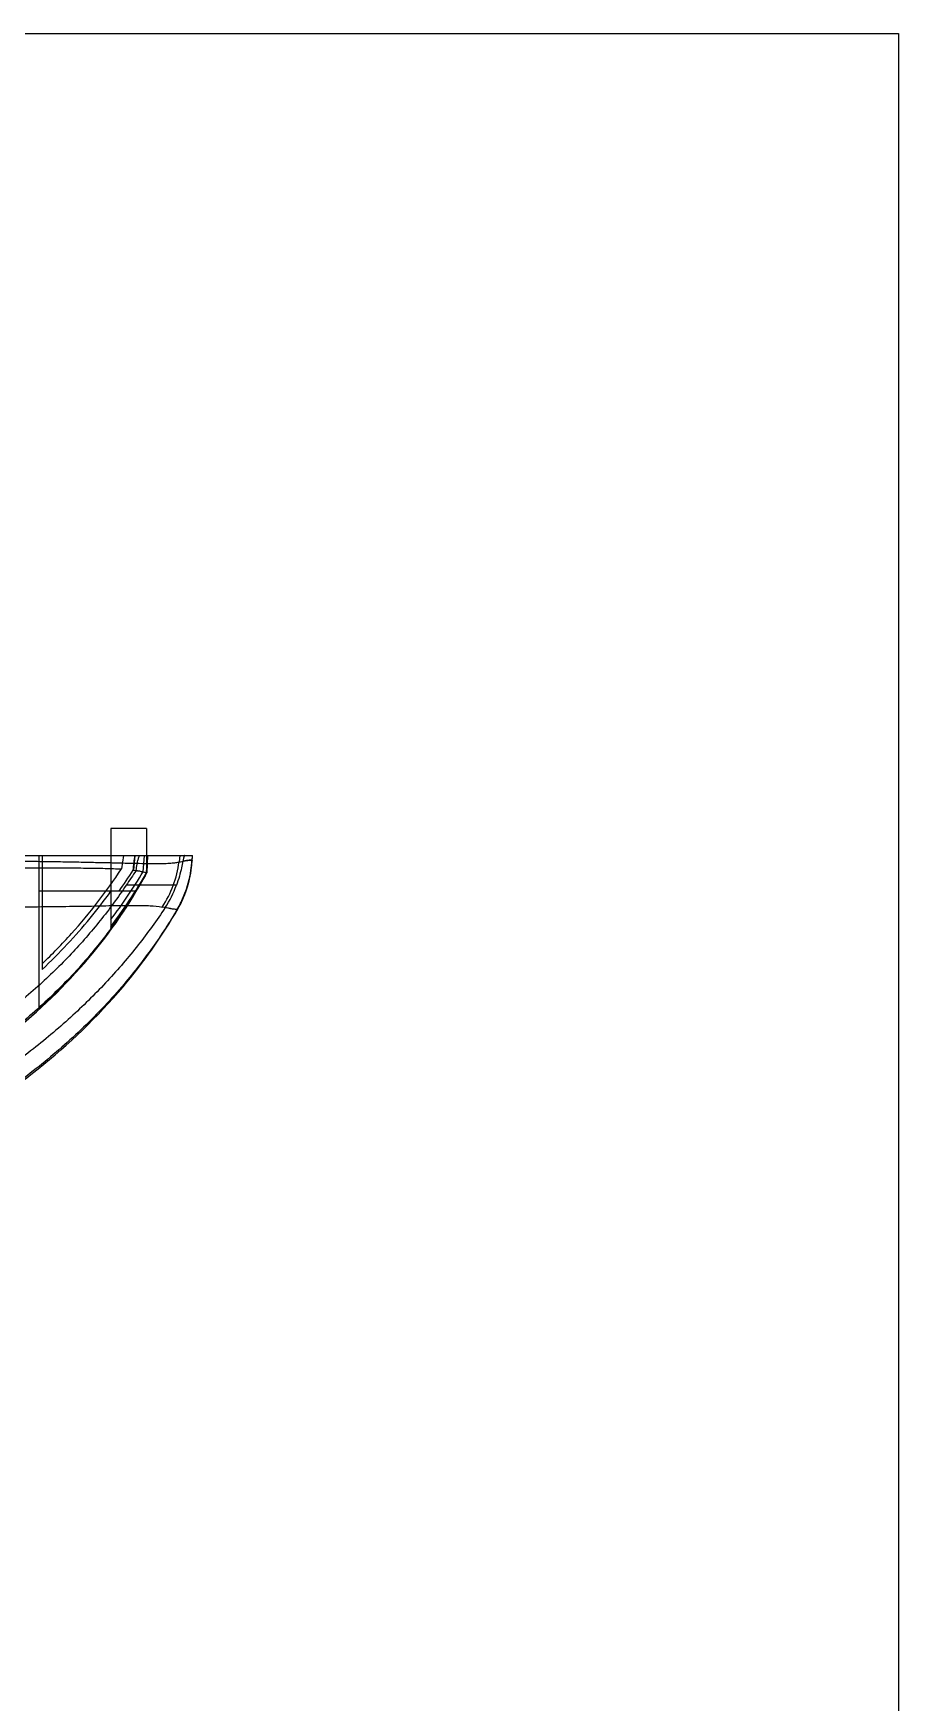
# Model space of a CAD drawing. Header units: inches. Extents: x 67 to 1213, y 469 to 1118.
# Drawn here: x 426.8 to 455.8, y 959.5 to 1015.5 of the extents above; entities that cross this region are included whole.
import ezdxf

# ---------------------------------------------------------------- set-up
doc = ezdxf.new("R2010")
doc.units = ezdxf.units.IN
doc.header["$MEASUREMENT"] = 0

msp = doc.modelspace()

# ---------------------------------------------------------------- linework, layer by layer
at = {"color": 7, "linetype": 'Continuous'}
for p, q in [((429.40635, 988.84955), (429.40635, 985.48673)), ((430.60635, 988.84955), (429.40635, 988.84955)), ((430.60635, 988.84955), (430.60635, 987.37271)), ((377.66656, 987.94955), (432.14615, 987.94955)), ((427.00635, 982.80657), (427.00635, 987.94955)), ((427.10635, 987.94955), (427.10635, 984.12919)), ((429.83861, 987.94955), (429.76427, 987.49552)), ((430.21926, 987.94756), (430.16538, 987.45888)), ((430.49436, 987.40189), (430.53407, 987.94955)), ((430.60622, 987.35394), (430.63744, 987.94955)), ((430.61253, 987.35523), (430.64249, 987.93599)), ((430.64288, 987.94955), (430.61271, 987.36771)), ((431.72177, 987.94955), (431.69729, 987.73116)), ((432.12923, 987.7537), (432.0857, 987.35899)), ((432.1395, 987.94955), (432.12832, 987.73624)), ((432.13756, 987.77885), (432.14634, 987.94955)), ((430.15792, 987.45969), (430.16544, 987.45897)), ((430.60674, 987.36249), (430.43798, 987.06288)), ((432.0857, 987.35897), (432.00397, 986.99384)), ((430.26189, 986.74949), (427.00635, 986.74949)), ((431.61007, 986.94955), (429.92397, 986.94955)), ((430.3716, 986.94829), (430.28985, 986.81222)), ((431.64626, 986.15779), (431.57847, 986.04442)), ((431.64892, 986.16124), (431.64934, 986.16148)), ((431.64931, 986.16143), (431.64892, 986.16124)), ((431.59035, 986.06412), (431.56814, 986.02734))]:
    msp.add_line(p, q, dxfattribs=at)
msp.add_lwpolyline([(317.93187, 1015.51046), (455.83183, 1015.51046), (455.83183, 808.91913), (317.93187, 808.91913)], close=True)
for points in [[(431.64299, 986.15163), (431.79662, 986.43764), (431.95208, 986.81742), (432.07397, 987.2689), (432.13747, 987.77722)], [(430.33149, 986.88154), (430.47455, 987.12343), (430.61295, 987.36621)], [(432.004, 986.99397), (431.89315, 986.66347), (431.76594, 986.37736), (431.64578, 986.157)]]:
    msp.add_lwpolyline(points, dxfattribs=at)
for centre, radius, start, end in [((301.5144, 1003.84086), 129.68235, 352.7432061, 352.9603882), ((428.63416, 987.93869), 3.49997, 329.483968, 356.999189), ((416.29552, 995.20094), 16.3175, 323.463747, 331.287366), ((415.78849, 996.20413), 17.13889, 322.61348, 329.097272), ((416.08207, 995.57216), 16.68695, 322.985767, 330.549563), ((416.05256, 995.68895), 16.76234, 322.81188, 330.255694), ((415.34362, 996.82083), 17.52411, 324.92046, 327.711783), ((580.14822, 886.02312), 180.97917, 145.9161465, 146.1052758), ((416.484, 995.01288), 16.06343, 329.041158, 331.542224), ((428.20863, 988.17347), 3.51658, 326.251636, 352.772875), ((428.63311, 987.91938), 3.5, 330.099347, 357.000189), ((428.32773, 988.12938), 3.48794, 326.397666, 340.229129)]:
    msp.add_arc(centre, radius, start, end, dxfattribs=at)
for points, knots in [([(404.90657, 987.79504), (405.0248, 987.79502), (405.25512, 987.79134), (405.59574, 987.78166), (405.92958, 987.77672), (406.37421, 987.77259), (406.93063, 987.76993), (407.59732, 987.77143), (408.26233, 987.77711), (409.14508, 987.78865), (410.24133, 987.80496), (411.54468, 987.82049), (413.23713, 987.82594), (415.28335, 987.81444), (417.64551, 987.79928), (419.8718, 987.78824), (421.94475, 987.77836), (423.84605, 987.76917), (425.31505, 987.76329), (426.39071, 987.75813), (427.11637, 987.75215), (427.78403, 987.74168), (428.39264, 987.72929), (428.94285, 987.71783), (429.43614, 987.70705), (429.8748, 987.69655), (430.26169, 987.6874), (430.60025, 987.68071), (430.89415, 987.67783), (431.14693, 987.6801), (431.36175, 987.68843), (431.54141, 987.70369), (431.64921, 987.7206), (431.69729, 987.73117)], [0, 0, 0, 0, 0.0132378, 0.02578725, 0.03815164, 0.05061806, 0.07556977, 0.10044951, 0.1252606, 0.15002767, 0.19929152, 0.24801135, 0.29596132, 0.38877799, 0.47710909, 0.56043739, 0.63803788, 0.70920074, 0.77331157, 0.80250994, 0.82963342, 0.85455929, 0.87727084, 0.89778795, 0.91617448, 0.93251279, 0.94691465, 0.95950408, 0.97042512, 0.97982053, 0.98780406, 0.99448845, 1, 1, 1, 1]), ([(430.25795, 987.44487), (430.2691, 987.51408), (430.29072, 987.63473), (430.32146, 987.80123), (430.35003, 987.88452), (430.36547, 987.94955), (430.37886, 987.94955)], [0, 0, 0, 0, 0.40307899, 0.71991673, 0.92304025, 1, 1, 1, 1]), ([(431.8282, 987.75651), (431.81277, 987.6827), (431.77751, 987.51478), (431.70861, 987.24443), (431.64637, 987.05052), (431.61007, 986.94955)], [0, 0, 0, 0, 0.27039455, 0.6152343, 1, 1, 1, 1]), ([(431.69728, 987.73108), (431.72847, 987.73735), (431.78601, 987.74867), (431.86559, 987.76338), (431.932, 987.77468), (431.98661, 987.78292), (432.03068, 987.78848), (432.06541, 987.79168), (432.09186, 987.79278), (432.11114, 987.79212), (432.12432, 987.78991), (432.1328, 987.78646), (432.13709, 987.78118), (432.13724, 987.77542), (432.13544, 987.77015), (432.13293, 987.76509), (432.13057, 987.7605), (432.12943, 987.75738), (432.12935, 987.75594)], [0, 0, 0, 0, 0.20130039, 0.37094197, 0.51197115, 0.62744091, 0.72029313, 0.79300587, 0.84797661, 0.88768428, 0.91478991, 0.93237479, 0.94440823, 0.9552982, 0.96714749, 0.97950571, 0.99093788, 1, 1, 1, 1]), ([(431.89008, 987.94955), (431.88092, 987.94955), (431.86756, 987.90904), (431.84837, 987.85337), (431.83561, 987.79194), (431.8282, 987.75651)], [0, 0, 0, 0, 0.13435841, 0.46921341, 1, 1, 1, 1]), ([(432.12936, 987.75601), (432.12951, 987.75889), (432.13275, 987.76471), (432.13629, 987.77182), (432.13735, 987.77858), (432.13558, 987.78371), (432.1303, 987.78781), (432.11595, 987.79245), (432.08428, 987.79326), (432.0273, 987.78882), (431.93903, 987.77629), (431.86937, 987.76409), (431.8282, 987.75649)], [0, 0, 0, 0, 0.02534372, 0.05618202, 0.0703936, 0.0843125, 0.10161151, 0.12694389, 0.2161626, 0.37708078, 0.63138058, 1, 1, 1, 1]), ([(430.60665, 987.36211), (430.33821, 986.8718), (429.75074, 985.92089), (428.69783, 984.54702), (427.4713, 983.24519), (426.07799, 982.02675), (424.57588, 980.92926), (422.46984, 979.61876), (420.25105, 978.51384), (417.96387, 977.60165), (416.21964, 977.01785), (414.43993, 976.53356), (412.62164, 976.1453), (410.76126, 975.84945), (408.85479, 975.64275), (406.89802, 975.52188), (405.57585, 975.49663), (404.90631, 975.49663)], [0, 0, 0, 0, 0.05661898, 0.11311004, 0.17515186, 0.23759073, 0.30045198, 0.36349457, 0.48884472, 0.55099361, 0.61299145, 0.67516345, 0.7378422, 0.80135063, 0.86601199, 0.93213357, 1, 1, 1, 1]), ([(404.90635, 975.44955), (407.72239, 975.44955), (411.61691, 975.78682), (416.35584, 976.9518), (419.74268, 978.20251), (423.03314, 979.84081), (426.1111, 981.891), (428.69462, 984.35237), (430.05242, 986.31763), (430.60622, 987.35394)], [0, 0, 0, 0, 0.25256012, 0.37884019, 0.50512025, 0.63140031, 0.75768037, 0.88396043, 1, 1, 1, 1]), ([(409.40635, 987.38766), (409.7156, 987.39282), (410.36429, 987.40438), (411.38889, 987.41961), (412.52162, 987.43235), (413.77633, 987.4432), (415.15669, 987.45367), (416.65021, 987.46516), (418.20969, 987.4778), (419.76791, 987.49093), (421.2628, 987.50221), (422.65686, 987.51234), (423.93128, 987.52182), (425.07691, 987.52906), (426.09825, 987.534), (427.01121, 987.5316), (427.82885, 987.53232), (428.55692, 987.52913), (429.19244, 987.51982), (429.5848, 987.50619), (429.76427, 987.49552)], [0, 0, 0, 0, 0.04557487, 0.09560211, 0.15099592, 0.21249742, 0.28049549, 0.35440308, 0.43257865, 0.51029947, 0.58402024, 0.65286343, 0.71572541, 0.77181621, 0.8216793, 0.86622532, 0.90634348, 0.942163, 0.97350795, 1, 1, 1, 1]), ([(427.00616, 982.80677), (427.51233, 983.26569), (428.44709, 984.20742), (429.65138, 985.73542), (430.31273, 986.80999), (430.60549, 987.35434)], [0, 0, 0, 0, 0.3518826, 0.68167413, 1, 1, 1, 1]), ([(427.10635, 984.31747), (427.44735, 984.64334), (428.09735, 985.31156), (428.98466, 986.37476), (429.51546, 987.1176), (429.76427, 987.49552)], [0, 0, 0, 0, 0.34089213, 0.67298147, 1, 1, 1, 1]), ([(430.16544, 987.45897), (430.25422, 987.44621), (430.3958, 987.42892), (430.53273, 987.3865), (430.60442, 987.37963), (430.61264, 987.36774)], [0, 0, 0, 0, 0.58852373, 0.90512229, 1, 1, 1, 1]), ([(430.25796, 987.44487), (430.29001, 987.43967), (430.34831, 987.43017), (430.42708, 987.41561), (430.47383, 987.40646), (430.49437, 987.4019)], [0, 0, 0, 0, 0.40538073, 0.73733707, 1, 1, 1, 1]), ([(430.60668, 987.36225), (430.61329, 987.36369), (430.61571, 987.3677), (430.60911, 987.37145), (430.60654, 987.37262)], [0, 0, 0, 0, 0.50520367, 1, 1, 1, 1]), ([(429.92397, 986.94955), (429.65113, 986.54425), (429.06682, 985.75008), (428.07765, 984.6154), (426.94912, 983.5187), (425.64877, 982.44224), (424.13537, 981.38123), (422.38888, 980.34339), (420.42893, 979.35892), (418.3052, 978.46959), (416.07188, 977.71544), (414.54016, 977.30816), (413.76397, 977.13491)], [0, 0, 0, 0, 0.07579762, 0.15275473, 0.23327992, 0.31966134, 0.41436881, 0.51972861, 0.63456123, 0.75436505, 0.87661965, 1, 1, 1, 1]), ([(427.00654, 982.81284), (427.44368, 983.20916), (428.26817, 984.02749), (429.35805, 985.34646), (429.98073, 986.27815), (430.26189, 986.74949)], [0, 0, 0, 0, 0.34538417, 0.67874224, 1, 1, 1, 1]), ([(427.10635, 984.12912), (427.39547, 984.40171), (427.95097, 984.95816), (428.71995, 985.83416), (429.18958, 986.44206), (429.4117, 986.74949)], [0, 0, 0, 0, 0.34110141, 0.67441694, 1, 1, 1, 1]), ([(404.90629, 986.01562), (405.03763, 986.00929), (405.31974, 985.99535), (405.75808, 985.9907), (406.22285, 985.99151), (406.69689, 985.99164), (407.17046, 985.99822), (407.636, 986.00825), (408.09406, 986.02058), (408.55653, 986.03312), (409.04019, 986.04534), (409.55975, 986.05682), (410.1309, 986.06571), (410.76855, 986.07577), (411.4839, 986.08973), (412.2845, 986.1043), (413.17533, 986.11695), (414.16049, 986.1277), (415.24628, 986.13802), (416.44078, 986.15161), (417.75765, 986.16351), (419.17796, 986.17067), (420.65483, 986.19219), (422.12835, 986.19686), (423.53064, 986.20724), (424.82597, 986.21965), (425.99452, 986.22446), (427.04557, 986.23194), (427.99229, 986.24366), (428.83725, 986.25297), (429.56972, 986.27374), (430.19125, 986.27562), (430.69631, 986.2735), (431.00023, 986.24073), (431.13262, 986.21985)], [0, 0, 0, 0, 0.01503871, 0.03229869, 0.0501263, 0.06819432, 0.0865119, 0.10429129, 0.12144969, 0.13891713, 0.15720273, 0.17678175, 0.1983514, 0.22253149, 0.24971704, 0.28017895, 0.31410953, 0.35160835, 0.39285577, 0.43829372, 0.48822783, 0.54346899, 0.60073111, 0.65714832, 0.71199086, 0.76111129, 0.80529779, 0.84563591, 0.88131893, 0.9135791, 0.94227768, 0.96511291, 0.98467188, 1, 1, 1, 1]), ([(404.90635, 973.94955), (407.80225, 973.94955), (411.83961, 974.29646), (416.79587, 975.51441), (420.3395, 976.82322), (423.77895, 978.53505), (427.04196, 980.70541), (429.71356, 983.24597), (431.12142, 985.22538), (431.66727, 986.1747)], [0, 0, 0, 0, 0.25675027, 0.38512535, 0.51350044, 0.64187553, 0.77025062, 0.8986257, 1, 1, 1, 1]), ([(431.64933, 986.16147), (431.38655, 985.71531), (430.82309, 984.84813), (429.7806, 983.50811), (428.51639, 982.16627), (427.02022, 980.8573), (425.42068, 979.68793), (423.74841, 978.6474), (422.02728, 977.72163), (420.2687, 976.90589), (418.47841, 976.19199), (416.6545, 975.58155), (414.79457, 975.07552), (412.89752, 974.6703), (410.96152, 974.36234), (408.98381, 974.14787), (406.9608, 974.02286), (405.59619, 973.99674), (404.90635, 973.99676)], [0, 0, 0, 0, 0.05065336, 0.10109954, 0.16597152, 0.23076389, 0.29539341, 0.35967934, 0.42338187, 0.48654848, 0.54930894, 0.61192293, 0.67468745, 0.73786014, 0.8016879, 0.86646539, 0.93248127, 1, 1, 1, 1]), ([(431.64911, 986.1611), (431.38635, 985.71501), (430.82296, 984.84796), (429.78055, 983.50806), (428.51639, 982.16627), (427.02022, 980.8573), (425.42068, 979.68793), (423.74841, 978.6474), (422.02728, 977.72163), (420.2687, 976.90589), (418.47841, 976.19199), (416.6545, 975.58155), (414.79457, 975.07552), (412.89752, 974.6703), (410.96152, 974.36234), (408.98381, 974.14787), (406.96081, 974.02286), (405.59619, 973.99674), (404.90635, 973.99676)], [0, 0, 0, 0, 0.05064698, 0.10108685, 0.16595976, 0.23075305, 0.29538348, 0.35967033, 0.42337376, 0.48654127, 0.54930262, 0.6119175, 0.67468291, 0.7378565, 0.80168514, 0.86646353, 0.93248033, 1, 1, 1, 1]), ([(431.23284, 986.19906), (430.94814, 985.77057), (430.33713, 984.9275), (429.30413, 983.72015), (428.12931, 982.55487), (426.78795, 981.41804), (425.24224, 980.30427), (423.46094, 979.21489), (421.45836, 978.17562), (419.28523, 977.23371), (417.0081, 976.42434), (415.44762, 975.99187), (414.65875, 975.80246)], [0, 0, 0, 0, 0.07714703, 0.15594099, 0.23802933, 0.32502105, 0.41935111, 0.52344168, 0.63786633, 0.75741242, 0.87833865, 1, 1, 1, 1]), ([(431.64903, 986.16142), (431.64557, 986.15784), (431.64068, 986.14288), (431.59855, 986.1394), (431.52455, 986.14503), (431.3605, 986.17337), (431.22457, 986.20265), (431.1326, 986.21985)], [0, 0, 0, 0, 0.02812379, 0.08001962, 0.20632402, 0.47163687, 1, 1, 1, 1]), ([(431.64892, 986.16124), (431.64554, 986.15745), (431.64032, 986.14296), (431.59806, 986.13925), (431.52467, 986.14554), (431.39492, 986.16735), (431.2915, 986.18574), (431.23284, 986.19906)], [0, 0, 0, 0, 0.03553003, 0.09790842, 0.25928874, 0.57902528, 1, 1, 1, 1]), ([(431.66727, 986.1747), (431.66475, 986.17281), (431.65883, 986.16832), (431.65286, 986.16391), (431.64933, 986.16147)], [0, 0, 0, 0, 0.42312141, 1, 1, 1, 1]), ([(429.40635, 985.48689), (429.29528, 985.33666), (429.06813, 985.03988), (428.44345, 984.2771), (427.47126, 983.24512), (426.078, 982.02677), (424.57588, 980.92925), (422.46984, 979.61877), (420.25105, 978.51384), (417.96387, 977.60165), (416.21964, 977.01785), (414.43993, 976.53356), (412.62152, 976.14527), (410.76092, 975.84939), (408.85408, 975.64269), (406.89693, 975.52183), (405.5745, 975.49661), (404.90482, 975.49663)], [0, 0, 0, 0, 0.0204728, 0.04095473, 0.10804033, 0.17555527, 0.24352692, 0.31169465, 0.44723533, 0.51443671, 0.58147476, 0.64870112, 0.71647543, 0.7851595, 0.85509073, 0.9266016, 1, 1, 1, 1])]:
    msp.add_open_spline(points, degree=3, knots=knots, dxfattribs=at)

doc.saveas('drawing.dxf')
